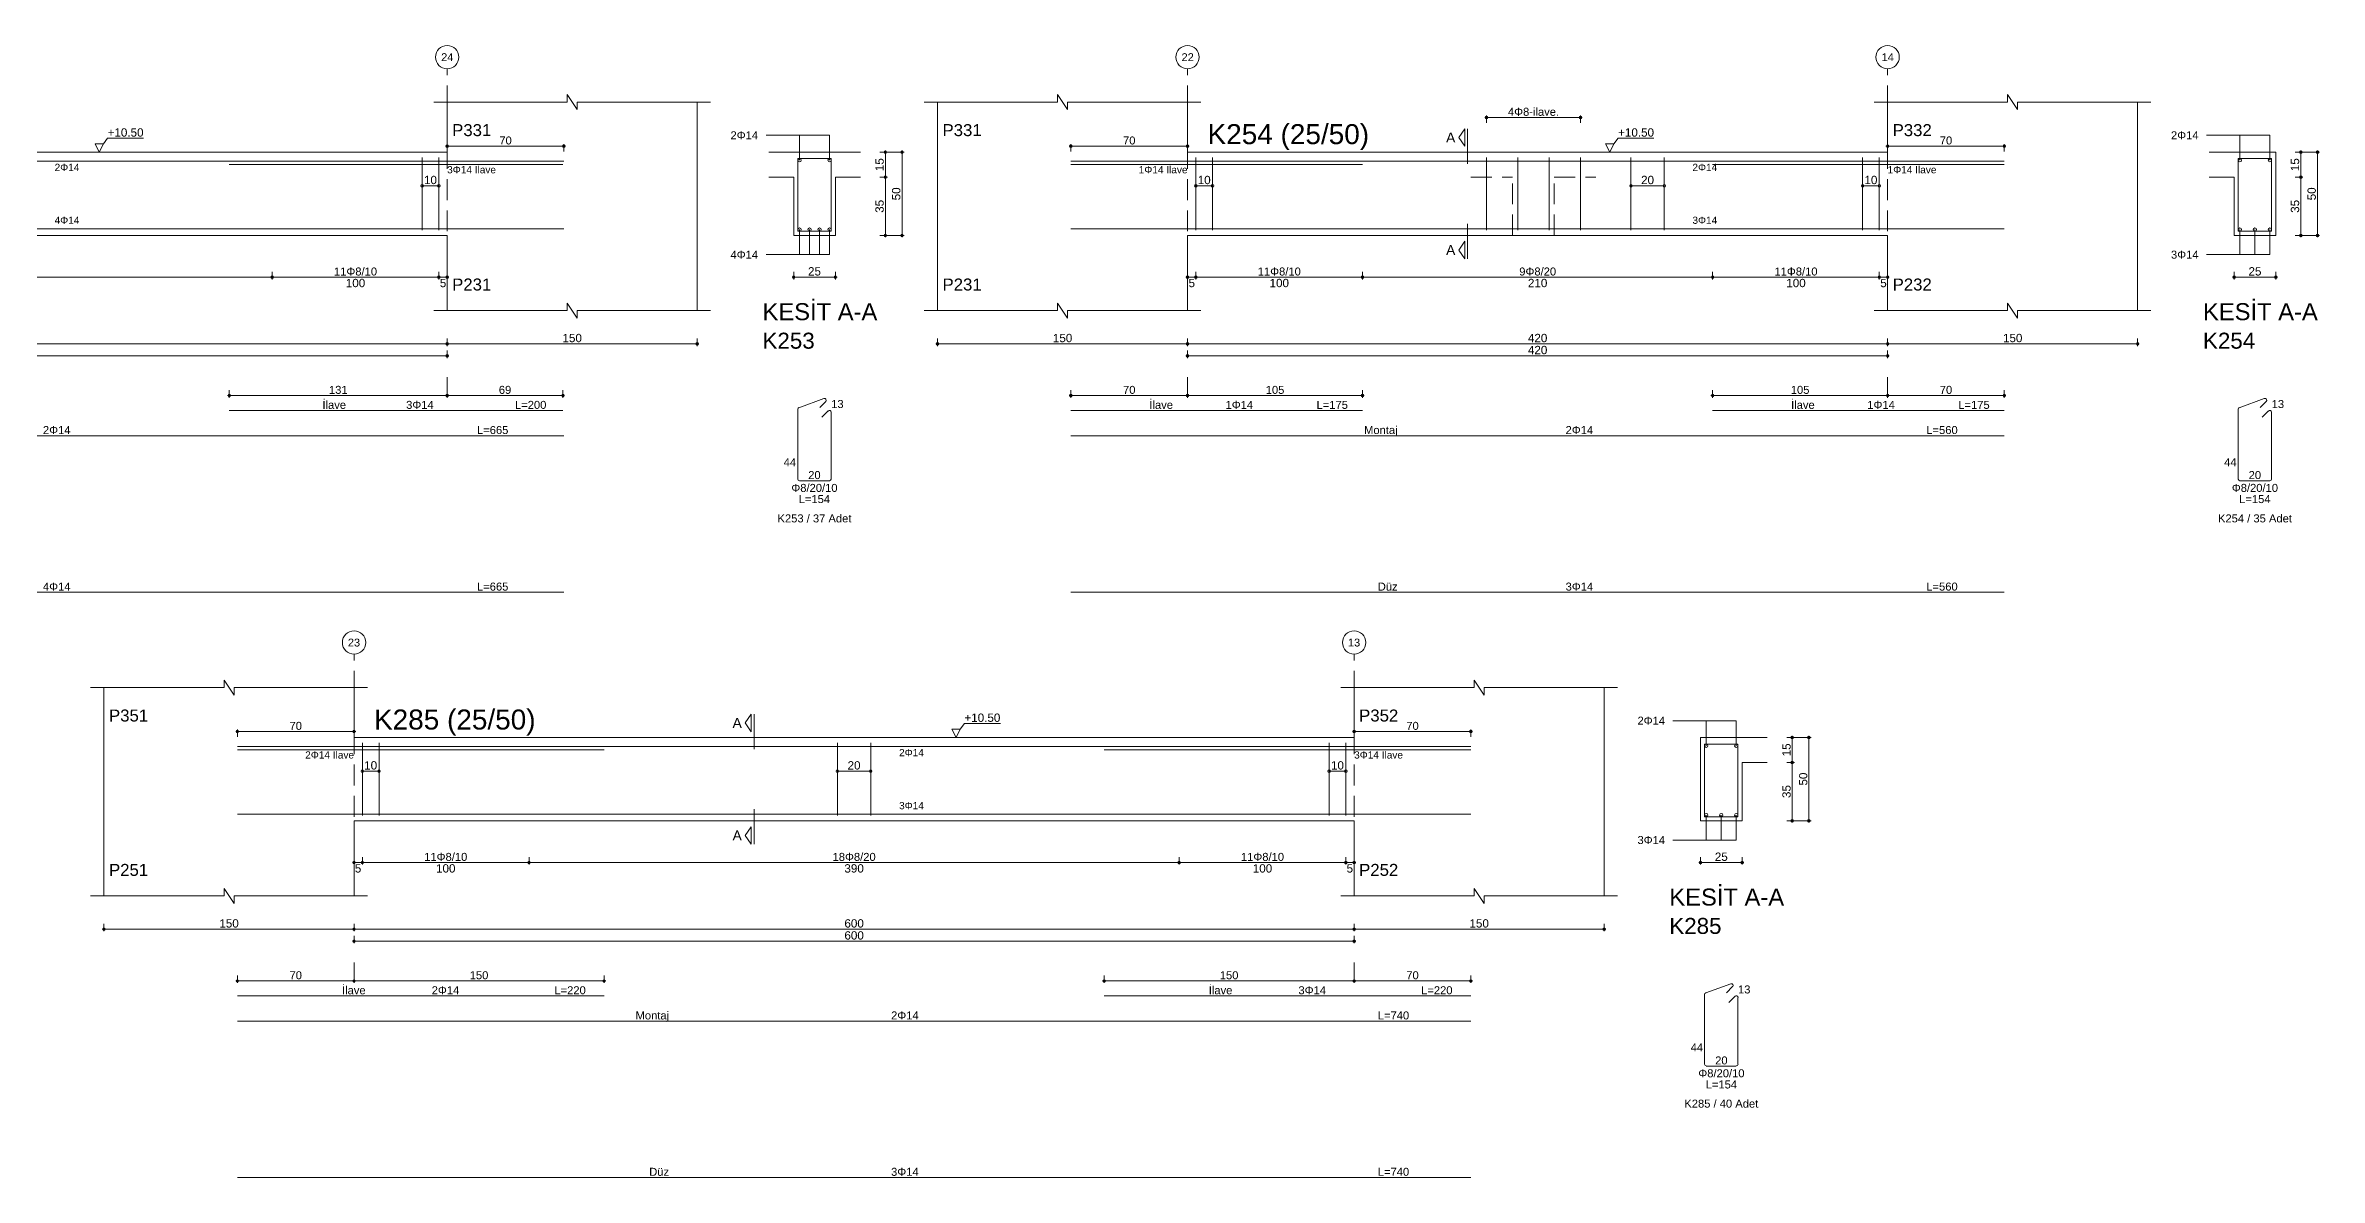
# Model space of a CAD drawing. Header units: millimetres. Extents: x 23801 to 80069, y 9628 to 14137.
# Drawn here: x 58328 to 60374, y 9675 to 10693 of the extents above; entities that cross this region are included whole.
import ezdxf

# ---------------------------------------------------------------- set-up
doc = ezdxf.new("R2010")
doc.units = ezdxf.units.MM
for name, pattern in [('DASHDOT2', [12.7, 6.35, -3.175, 0, -3.175]), ('DASHED4', [18.75, 12.5, -6.25]), ('HIDDEN2', [18.75, 12.5, -6.25])]:
    doc.linetypes.add(name, pattern=pattern)
doc.layers.add('aks', color=251, linetype='DASHDOT2', lineweight=35)
for name, color, linetype in [('Donatı Topl. Uzun. Yazısı', 7, 'Continuous'), ('Donatı Uz. Yazısı', 7, 'Continuous'), ('Donatı Yazısı', 7, 'Continuous'), ('Donatı Çizgisi', 7, 'Continuous'), ('Kiriş', 7, 'Continuous'), ('Standart', 7, 'Continuous'), ('Ölçülendirme', 7, 'Continuous')]:
    doc.layers.add(name, color=color, linetype=linetype)
doc.styles.add('arial_1_18', font='arial.ttf', dxfattribs={"height": 0.2})

# ---------------------------------------------------------------- blocks, each defined once
blk = doc.blocks.new('IDE668Entity7486')
at = {"layer": 'aks', "color": 30, "linetype": 'DASHED4', "lineweight": 5}
for points in [[(24972.2, 2016.8), (24972.2, 2151.8)], [(25497.2, 2016.8), (25497.2, 2151.8)], [(24972.2, 1955.8), (24972.2, 1966.8)], [(25497.2, 1955.8), (25497.2, 1966.8)]]:
    blk.add_lwpolyline(points, dxfattribs=at)
at = {"layer": 'aks', "color": 1, "linetype": 'Continuous', "lineweight": 5}
for centre in [(24972.2, 2158.8), (25497.2, 2158.8)]:
    blk.add_circle(centre, 7, dxfattribs=at)
at = {"layer": 'Donatı Çizgisi', "color": 5, "linetype": 'Continuous', "lineweight": 5}
for points in [[(24902.2, 2096.4), (25567.2, 2096.4)], [(24902.7, 2094.4), (25103, 2094.4)], [(24977.2, 2055), (24977.2, 2098.6)], [(24987.2, 2055), (24987.2, 2098.6)], [(25224.7, 2055), (25224.7, 2098.6)], [(25244.7, 2055), (25244.7, 2098.6)], [(25366.5, 2094.4), (25566.7, 2094.4)], [(25482.2, 2055), (25482.2, 2098.6)], [(25492.2, 2055), (25492.2, 2098.6)], [(25707.6, 2054.3), (25707.6, 2097.9)], [(25707.6, 2097.9), (25727.6, 2097.9)], [(25727.6, 2054.3), (25727.6, 2097.9)], [(24902.2, 2055.8), (25567.2, 2055.8)], [(25707.6, 2054.3), (25727.6, 2054.3)], [(25708.2, 1948.5), (25723.2, 1954)], [(25720.7, 1948.7), (25724.3, 1952.3)], [(24902.7, 1946.8), (25103, 1946.8)], [(25366.5, 1946.8), (25566.7, 1946.8)], [(25707.6, 1905.7), (25707.6, 1947.6)], [(25722, 1942.8), (25725.8, 1946.6)], [(25727.6, 1905.7), (25727.6, 1945.8)], [(24902.2, 1931.7), (25567.2, 1931.7)], [(25708.6, 1904.7), (25726.5, 1904.7)], [(24902.2, 1837.8), (25567.2, 1837.8)]]:
    blk.add_lwpolyline(points, dxfattribs=at)
for centre in [(25708.6, 2096.9), (25726.6, 2096.9), (25708.6, 2055.3), (25714.6, 2055.3), (25720.6, 2055.3), (25726.6, 2055.3)]:
    blk.add_circle(centre, 1, dxfattribs=at)
for centre, start, end in [((25723.6, 1953), 315, 110), ((25708.6, 1947.6), 110, 180), ((25726.5, 1945.8), 0, 135), ((25708.6, 1905.7), 180, 270), ((25726.5, 1905.7), 270, 0)]:
    blk.add_arc(centre, 1.02, start, end, dxfattribs=at)
at = {"layer": 'Kiriş', "color": 1, "linetype": 'Continuous', "lineweight": 5}
for points in [[(24814.2, 2131.8), (24894.2, 2131.8)], [(24822.2, 2006.8), (24822.2, 2131.8)], [(24894.2, 2131.8), (24894.2, 2136.3)], [(24900.2, 2127.3), (24894.2, 2136.3)], [(24900.2, 2127.3), (24900.2, 2131.8)], [(24900.2, 2131.8), (24980.2, 2131.8)], [(24972.2, 2101.8), (24972.2, 2131.8)], [(25489.2, 2131.8), (25569.2, 2131.8)], [(25497.2, 2101.8), (25497.2, 2131.8)], [(25569.2, 2131.8), (25569.2, 2136.3)], [(25575.2, 2127.3), (25569.2, 2136.3)], [(25575.2, 2131.8), (25655.2, 2131.8)], [(25575.2, 2127.3), (25575.2, 2131.8)], [(25647.2, 2006.8), (25647.2, 2131.8)], [(24972.2, 2101.8), (25497.2, 2101.8)], [(25690.1, 2101.8), (25745.1, 2101.8)], [(25690.1, 2086.8), (25705.1, 2086.8)], [(25705.1, 2051.8), (25705.1, 2086.8)], [(25730.1, 2086.8), (25745.1, 2086.8)], [(25730.1, 2051.8), (25730.1, 2086.8)], [(24972.2, 2051.8), (25497.2, 2051.8)], [(24972.2, 2006.8), (24972.2, 2051.8)], [(25497.2, 2006.8), (25497.2, 2051.8)], [(25705.1, 2051.8), (25730.1, 2051.8)], [(24814.2, 2006.8), (24894.2, 2006.8)], [(24900.2, 2002.3), (24894.2, 2011.3)], [(24894.2, 2006.8), (24894.2, 2011.3)], [(24900.2, 2006.8), (24980.2, 2006.8)], [(24900.2, 2002.3), (24900.2, 2006.8)], [(25489.2, 2006.8), (25569.2, 2006.8)], [(25575.2, 2002.3), (25569.2, 2011.3)], [(25569.2, 2006.8), (25569.2, 2011.3)], [(25575.2, 2006.8), (25655.2, 2006.8)], [(25575.2, 2002.3), (25575.2, 2006.8)]]:
    blk.add_lwpolyline(points, dxfattribs=at)
at = {"layer": 'Ölçülendirme', "color": 1, "linetype": 'Continuous', "lineweight": 5}
for points in [[(25177, 2110.5), (25180.5, 2115.8)], [(25180.5, 2105.3), (25180.5, 2115.8)], [(25182.2, 2094.8), (25182.2, 2115.8)], [(24901.2, 2105.4), (24973.2, 2105.4)], [(24902.2, 2102.1), (24902.2, 2106.6)], [(24972.2, 2102.1), (24972.2, 2106.6)], [(25180.5, 2105.3), (25177, 2110.5)], [(25288.5, 2101.8), (25286, 2106.8)], [(25286, 2106.8), (25291, 2106.8)], [(25291, 2106.8), (25288.5, 2101.8)], [(25288.5, 2101.8), (25288.5, 2101.8)], [(25291, 2106.8), (25293.5, 2110.1)], [(25293.5, 2110.1), (25315, 2110.1)], [(25496.2, 2105.4), (25568.2, 2105.4)], [(25497.2, 2102.1), (25497.2, 2106.6)], [(25567.2, 2102.1), (25567.2, 2106.6)], [(25688.6, 2111.9), (25726.6, 2111.9)], [(25708.6, 2096.9), (25708.6, 2111.9)], [(25726.6, 2096.9), (25726.6, 2111.9)], [(25756.8, 2101.8), (25771.3, 2101.8)], [(25760.1, 2050.8), (25760.1, 2102.8)], [(25770.1, 2050.8), (25770.1, 2102.8)], [(24977.2, 2081.6), (24987.2, 2081.6)], [(25224.7, 2081.6), (25244.7, 2081.6)], [(25482.2, 2081.6), (25492.2, 2081.6)], [(25756.8, 2086.8), (25761.3, 2086.8)], [(25177, 2043), (25180.5, 2048.3)], [(25180.5, 2037.8), (25180.5, 2048.3)], [(25182.2, 2037.8), (25182.2, 2058.8)], [(25708.6, 2040.3), (25708.6, 2055.3)], [(25714.6, 2040.3), (25714.6, 2055.3)], [(25720.6, 2040.3), (25720.6, 2055.3)], [(25726.6, 2040.3), (25726.6, 2055.3)], [(25756.8, 2051.8), (25771.3, 2051.8)], [(25180.5, 2037.8), (25177, 2043)], [(25688.6, 2040.3), (25726.6, 2040.3)], [(24971.2, 2026.8), (25498.2, 2026.8)], [(24972.2, 2025.5), (24972.2, 2030)], [(24977.2, 2025.5), (24977.2, 2030)], [(25077.2, 2025.5), (25077.2, 2030)], [(25392.2, 2025.5), (25392.2, 2030)], [(25492.2, 2025.5), (25492.2, 2030)], [(25497.2, 2025.5), (25497.2, 2030)], [(25704.1, 2026.8), (25731.1, 2026.8)], [(25705.1, 2025.5), (25705.1, 2030)], [(25730.1, 2025.5), (25730.1, 2030)], [(24821.2, 1986.8), (25648.2, 1986.8)], [(24822.2, 1985.5), (24822.2, 1990)], [(24971.2, 1979.6), (25498.2, 1979.6)], [(24972.2, 1985.5), (24972.2, 1990)], [(24972.2, 1978.3), (24972.2, 1982.8)], [(25497.2, 1985.5), (25497.2, 1990)], [(25497.2, 1978.3), (25497.2, 1982.8)], [(25647.2, 1985.5), (25647.2, 1990)], [(24901.7, 1955.8), (24973.2, 1955.8)], [(24902.7, 1954.5), (24902.7, 1959)], [(24971.2, 1955.8), (25104, 1955.8)], [(24972.2, 1954.5), (24972.2, 1959)], [(24972.2, 1954.5), (24972.2, 1959)], [(25103, 1954.5), (25103, 1959)], [(25365.5, 1955.8), (25498.2, 1955.8)], [(25366.5, 1954.5), (25366.5, 1959)], [(25496.2, 1955.8), (25567.7, 1955.8)], [(25497.2, 1954.5), (25497.2, 1959)], [(25497.2, 1954.5), (25497.2, 1959)], [(25566.7, 1954.5), (25566.7, 1959)]]:
    blk.add_lwpolyline(points, dxfattribs=at)
for centre in [(24902.2, 2105.4), (24972.2, 2105.4), (25497.2, 2105.4), (25567.2, 2105.4), (25760.1, 2101.8), (25770.1, 2101.8), (25760.1, 2086.8), (24977.2, 2081.6), (24987.2, 2081.6), (25224.7, 2081.6), (25244.7, 2081.6), (25482.2, 2081.6), (25492.2, 2081.6), (25760.1, 2051.8), (25770.1, 2051.8), (24972.2, 2026.8), (24977.2, 2026.8), (24977.2, 2026.8), (25077.2, 2026.8), (25077.2, 2026.8), (25392.2, 2026.8), (25392.2, 2026.8), (25492.2, 2026.8), (25492.2, 2026.8), (25497.2, 2026.8), (25705.1, 2026.8), (25730.1, 2026.8), (24822.2, 1986.8), (24972.2, 1986.8), (24972.2, 1986.8), (24972.2, 1979.6), (25497.2, 1986.8), (25497.2, 1986.8), (25497.2, 1979.6), (25647.2, 1986.8), (24902.7, 1955.8), (24972.2, 1955.8), (24972.2, 1955.8), (25103, 1955.8), (25366.5, 1955.8), (25497.2, 1955.8), (25497.2, 1955.8), (25566.7, 1955.8)]:
    blk.add_circle(centre, 0.75, dxfattribs=at)
at = {"layer": 'aks', "color": 1, "linetype": 'Continuous', "lineweight": 5, "style": 'arial_1_18'}
for s, p in [('29', (24968.6, 2156.4)), ('24', (25493.6, 2156.4))]:
    blk.add_text(s, height=4.73, dxfattribs=at).set_placement(p)
at = {"layer": 'Donatı Topl. Uzun. Yazısı', "color": 1, "linetype": 'Continuous', "lineweight": 5, "style": 'arial_1_18'}
for s, p in [('L=200', (25074.1, 1947.8)), ('L=200', (25537.9, 1947.8)), ('L=665', (25515.1, 1932.7)), ('L=154', (25708.1, 1891.3)), ('L=665', (25515.1, 1838.8))]:
    blk.add_text(s, height=4.8, dxfattribs=at).set_placement(p)
at = {"layer": 'Donatı Uz. Yazısı', "color": 1, "linetype": 'Continuous', "lineweight": 5, "style": 'arial_1_18'}
for s, p in [('13', (25727.6, 1948.3)), ('44', (25699.1, 1913.4)), ('20', (25713.8, 1905.7))]:
    blk.add_text(s, height=4.8, dxfattribs=at).set_placement(p)
at = {"layer": 'Donatı Yazısı', "color": 5, "linetype": 'Continuous', "lineweight": 5, "style": 'arial_1_18'}
for s, height, p in [('2Φ14', 4.8, (25667.2, 2109.5)), ('2Φ14 İlave', 4.32, (24942.9, 2089.1)), ('3Φ14 İlave', 4.32, (25497.2, 2089.1)), ('4Φ14', 4.8, (25667.2, 2037.9)), ('2Φ14', 4.8, (25008.9, 1947.8)), ('3Φ14', 4.8, (25472.6, 1947.8)), ('2Φ14', 4.8, (25254.7, 1932.7)), ('Φ8/20/10', 4.8, (25703.7, 1898)), ('K253 / 37 Adet', 4.8, (25695.4, 1879.7)), ('4Φ14', 4.8, (25254.7, 1838.8))]:
    blk.add_text(s, height=height, dxfattribs=at).set_placement(p)
for s, p in [('2Φ14', (25261.7, 2090.5)), ('4Φ14', (25261.7, 2058.8))]:
    blk.add_text(s, height=4.32, rotation=360, dxfattribs=at).set_placement(p)
at = {"layer": 'Donatı Yazısı', "color": 1, "linetype": 'Continuous', "lineweight": 5, "style": 'arial_1_18'}
for s, p in [('İlave', (24958.6, 1947.8)), ('İlave', (25422.4, 1947.8)), ('Montaj', (25114.8, 1932.7)), ('Düz', (25123.1, 1838.8))]:
    blk.add_text(s, height=4.8, dxfattribs=at).set_placement(p)
at = {"layer": 'Kiriş', "color": 1, "linetype": 'Continuous', "lineweight": 5, "style": 'arial_1_18'}
for s, height, p in [('P330', 7.2, (24825.2, 2111.4)), ('K253 (25/50)', 12, (24984.2, 2106.6)), ('P331', 7.2, (25500.2, 2111.4)), ('P230', 7.2, (24825.2, 2018.8)), ('P231', 7.2, (25500.2, 2018.8)), ('KESİT A-A', 10.2, (25686.4, 2001)), ('K253', 9.6, (25686.4, 1983.9))]:
    blk.add_text(s, height=height, dxfattribs=at).set_placement(p)
at = {"layer": 'Ölçülendirme', "color": 1, "linetype": 'Continuous', "lineweight": 5, "style": 'arial_1_18'}
for s, height, p in [('+10.50', 5, (25293.5, 2111.1)), ('70', 4.8, (24933.5, 2106.4)), ('A', 5.95, (25169.3, 2107.6)), ('70', 4.8, (25528.5, 2106.4)), ('A', 5.95, (25169.3, 2040.1)), ('25', 5, (25713.7, 2027.8)), ('5', 5, (24972.8, 2020.8)), ('100', 5, (25021.4, 2020.8)), ('315', 5, (25228.9, 2020.8)), ('100', 5, (25436.4, 2020.8)), ('5', 5, (25492.8, 2020.8)), ('150', 5, (24891.4, 1987.8)), ('525', 5, (25228.9, 1987.8)), ('150', 5, (25566.4, 1987.8)), ('525', 5, (25228.9, 1980.6))]:
    blk.add_text(s, height=height, dxfattribs=at).set_placement(p)
for s, rotation, p in [('10', 360, (24978.3, 2082.6)), ('20', 360, (25230.8, 2082.6)), ('10', 360, (25483.3, 2082.6)), ('15', 90, (25759.1, 2090.4)), ('50', 90, (25769.1, 2072.9)), ('35', 90, (25759.1, 2065.4))]:
    blk.add_text(s, height=5, rotation=rotation, dxfattribs=at).set_placement(p)
at = {"layer": 'Ölçülendirme', "color": 5, "linetype": 'Continuous', "lineweight": 5, "style": 'arial_1_18'}
for s, p in [('11Φ8/10', (25014.3, 2027.8)), ('15Φ8/20', (25221.8, 2027.8)), ('11Φ8/10', (25429.3, 2027.8)), ('69', (24933.7, 1956.8)), ('131', (25032, 1956.8)), ('131', (25426.3, 1956.8)), ('69', (25528.2, 1956.8))]:
    blk.add_text(s, height=4.8, dxfattribs=at).set_placement(p)
blk = doc.blocks.new('IDE668Entity7487')
at = {"layer": 'aks', "color": 30, "linetype": 'DASHED4', "lineweight": 5}
for points in [[(25941.4, 2016.8), (25941.4, 2151.8)], [(26361.4, 2016.8), (26361.4, 2151.8)], [(25941.4, 1955.8), (25941.4, 1966.8)], [(26361.4, 1955.8), (26361.4, 1966.8)]]:
    blk.add_lwpolyline(points, dxfattribs=at)
at = {"layer": 'aks', "color": 1, "linetype": 'Continuous', "lineweight": 5}
for centre in [(25941.4, 2158.8), (26361.4, 2158.8)]:
    blk.add_circle(centre, 7, dxfattribs=at)
at = {"layer": 'Donatı Çizgisi', "color": 5, "linetype": 'Continuous', "lineweight": 5}
for points in [[(25871.4, 2096.4), (26431.4, 2096.4)], [(25871.4, 2094.4), (26046.4, 2094.4)], [(25946.4, 2055), (25946.4, 2098.6)], [(25956.4, 2055), (25956.4, 2098.6)], [(26120.8, 2055), (26120.8, 2098.6)], [(26139.6, 2055), (26139.6, 2098.6)], [(26158.3, 2055), (26158.3, 2098.6)], [(26177.1, 2055), (26177.1, 2098.6)], [(26207.4, 2055), (26207.4, 2098.6)], [(26227.4, 2055), (26227.4, 2098.6)], [(26256.4, 2094.4), (26431.4, 2094.4)], [(26346.4, 2055), (26346.4, 2098.6)], [(26356.4, 2055), (26356.4, 2098.6)], [(26571.8, 2054.3), (26571.8, 2097.9)], [(26571.8, 2097.9), (26591.8, 2097.9)], [(26591.8, 2054.3), (26591.8, 2097.9)], [(25871.4, 2055.8), (26431.4, 2055.8)], [(26571.8, 2054.3), (26591.8, 2054.3)], [(26572.4, 1948.5), (26587.4, 1954)], [(26584.9, 1948.7), (26588.5, 1952.3)], [(25871.4, 1946.8), (26046.4, 1946.8)], [(26256.4, 1946.8), (26431.4, 1946.8)], [(26571.8, 1905.7), (26571.8, 1947.6)], [(26586.2, 1942.8), (26590, 1946.6)], [(26591.8, 1905.7), (26591.8, 1945.8)], [(25871.4, 1931.7), (26431.4, 1931.7)], [(26572.8, 1904.7), (26590.7, 1904.7)], [(25871.4, 1837.8), (26431.4, 1837.8)]]:
    blk.add_lwpolyline(points, dxfattribs=at)
for centre in [(26572.8, 2096.9), (26590.8, 2096.9), (26572.8, 2055.3), (26581.8, 2055.3), (26590.8, 2055.3)]:
    blk.add_circle(centre, 1, dxfattribs=at)
for centre, start, end in [((26587.8, 1953), 315, 110), ((26572.8, 1947.6), 110, 180), ((26590.7, 1945.8), 0, 135), ((26572.8, 1905.7), 180, 270), ((26590.7, 1905.7), 270, 0)]:
    blk.add_arc(centre, 1.02, start, end, dxfattribs=at)
at = {"layer": 'Kiriş', "color": 1, "linetype": 'Continuous', "lineweight": 5}
for points in [[(25783.4, 2131.8), (25863.4, 2131.8)], [(25791.4, 2006.8), (25791.4, 2131.8)], [(25863.4, 2131.8), (25863.4, 2136.3)], [(25869.4, 2127.3), (25863.4, 2136.3)], [(25869.4, 2127.3), (25869.4, 2131.8)], [(25869.4, 2131.8), (25949.4, 2131.8)], [(25941.4, 2101.8), (25941.4, 2131.8)], [(26353.4, 2131.8), (26433.4, 2131.8)], [(26361.4, 2101.8), (26361.4, 2131.8)], [(26433.4, 2131.8), (26433.4, 2136.3)], [(26439.4, 2127.3), (26433.4, 2136.3)], [(26439.4, 2131.8), (26519.4, 2131.8)], [(26439.4, 2127.3), (26439.4, 2131.8)], [(26511.4, 2006.8), (26511.4, 2131.8)], [(25941.4, 2101.8), (26361.4, 2101.8)], [(26554.3, 2101.8), (26594.3, 2101.8)], [(26594.3, 2051.8), (26594.3, 2101.8)], [(26554.3, 2086.8), (26569.3, 2086.8)], [(26569.3, 2051.8), (26569.3, 2086.8)], [(25941.4, 2051.8), (26361.4, 2051.8)], [(25941.4, 2006.8), (25941.4, 2051.8)], [(26361.4, 2006.8), (26361.4, 2051.8)], [(26569.3, 2051.8), (26594.3, 2051.8)], [(25783.4, 2006.8), (25863.4, 2006.8)], [(25869.4, 2002.3), (25863.4, 2011.3)], [(25863.4, 2006.8), (25863.4, 2011.3)], [(25869.4, 2006.8), (25949.4, 2006.8)], [(25869.4, 2002.3), (25869.4, 2006.8)], [(26353.4, 2006.8), (26433.4, 2006.8)], [(26439.4, 2002.3), (26433.4, 2011.3)], [(26433.4, 2006.8), (26433.4, 2011.3)], [(26439.4, 2006.8), (26519.4, 2006.8)], [(26439.4, 2002.3), (26439.4, 2006.8)]]:
    blk.add_lwpolyline(points, dxfattribs=at)
at = {"layer": 'Ölçülendirme', "color": 1, "linetype": 'Continuous', "lineweight": 5}
for points in [[(26104.2, 2110.5), (26107.7, 2115.8)], [(26107.7, 2105.3), (26107.7, 2115.8)], [(26109.4, 2094.8), (26109.4, 2115.8)], [(26119.8, 2122.6), (26178.1, 2122.6)], [(26120.8, 2119.3), (26120.8, 2123.8)], [(26177.1, 2119.3), (26177.1, 2123.8)], [(25870.4, 2105.4), (25942.4, 2105.4)], [(25871.4, 2102.1), (25871.4, 2106.6)], [(25941.4, 2102.1), (25941.4, 2106.6)], [(26107.7, 2105.3), (26104.2, 2110.5)], [(26194.7, 2101.8), (26192.2, 2106.8)], [(26192.2, 2106.8), (26197.2, 2106.8)], [(26197.2, 2106.8), (26194.7, 2101.8)], [(26194.7, 2101.8), (26194.7, 2101.8)], [(26197.2, 2106.8), (26199.7, 2110.1)], [(26199.7, 2110.1), (26221.2, 2110.1)], [(26360.4, 2105.4), (26432.4, 2105.4)], [(26361.4, 2102.1), (26361.4, 2106.6)], [(26431.4, 2102.1), (26431.4, 2106.6)], [(26552.8, 2111.9), (26590.8, 2111.9)], [(26572.8, 2096.9), (26572.8, 2111.9)], [(26590.8, 2096.9), (26590.8, 2111.9)], [(26606, 2101.8), (26620.5, 2101.8)], [(26609.3, 2050.8), (26609.3, 2102.8)], [(26619.3, 2050.8), (26619.3, 2102.8)], [(25946.4, 2081.6), (25956.4, 2081.6)], [(26207.4, 2081.6), (26227.4, 2081.6)], [(26346.4, 2081.6), (26356.4, 2081.6)], [(26606, 2086.8), (26610.5, 2086.8)], [(26104.2, 2043), (26107.7, 2048.3)], [(26107.7, 2037.8), (26107.7, 2048.3)], [(26109.4, 2037.8), (26109.4, 2058.8)], [(26572.8, 2040.3), (26572.8, 2055.3)], [(26581.8, 2040.3), (26581.8, 2055.3)], [(26590.8, 2040.3), (26590.8, 2055.3)], [(26606, 2051.8), (26620.5, 2051.8)], [(26107.7, 2037.8), (26104.2, 2043)], [(26552.8, 2040.3), (26590.8, 2040.3)], [(25940.4, 2026.8), (26362.4, 2026.8)], [(25941.4, 2025.5), (25941.4, 2030)], [(25946.4, 2025.5), (25946.4, 2030)], [(26046.4, 2025.5), (26046.4, 2030)], [(26256.4, 2025.5), (26256.4, 2030)], [(26356.4, 2025.5), (26356.4, 2030)], [(26361.4, 2025.5), (26361.4, 2030)], [(26568.3, 2026.8), (26595.3, 2026.8)], [(26569.3, 2025.5), (26569.3, 2030)], [(26594.3, 2025.5), (26594.3, 2030)], [(25790.4, 1986.8), (26512.4, 1986.8)], [(25791.4, 1985.5), (25791.4, 1990)], [(25940.4, 1979.6), (26362.4, 1979.6)], [(25941.4, 1985.5), (25941.4, 1990)], [(25941.4, 1978.3), (25941.4, 1982.8)], [(26361.4, 1985.5), (26361.4, 1990)], [(26361.4, 1978.3), (26361.4, 1982.8)], [(26511.4, 1985.5), (26511.4, 1990)], [(25870.4, 1955.8), (25942.4, 1955.8)], [(25871.4, 1954.5), (25871.4, 1959)], [(25940.4, 1955.8), (26047.4, 1955.8)], [(25941.4, 1954.5), (25941.4, 1959)], [(25941.4, 1954.5), (25941.4, 1959)], [(26046.4, 1954.5), (26046.4, 1959)], [(26255.4, 1955.8), (26362.4, 1955.8)], [(26256.4, 1954.5), (26256.4, 1959)], [(26360.4, 1955.8), (26432.4, 1955.8)], [(26361.4, 1954.5), (26361.4, 1959)], [(26361.4, 1954.5), (26361.4, 1959)], [(26431.4, 1954.5), (26431.4, 1959)]]:
    blk.add_lwpolyline(points, dxfattribs=at)
at = {"layer": 'Ölçülendirme', "color": 1, "linetype": 'HIDDEN2', "lineweight": 5}
for points in [[(26111.4, 2101.8), (26186.4, 2101.8)], [(26111.4, 2086.8), (26136.4, 2086.8)], [(26136.4, 2051.8), (26136.4, 2086.8)], [(26161.4, 2051.8), (26161.4, 2086.8)], [(26161.4, 2086.8), (26186.4, 2086.8)], [(26136.4, 2051.8), (26161.4, 2051.8)]]:
    blk.add_lwpolyline(points, dxfattribs=at)
at = {"layer": 'Ölçülendirme', "color": 1, "linetype": 'Continuous', "lineweight": 5}
for centre in [(26120.8, 2122.6), (26177.1, 2122.6), (25871.4, 2105.4), (25941.4, 2105.4), (26361.4, 2105.4), (26431.4, 2105.4), (26609.3, 2101.8), (26619.3, 2101.8), (26609.3, 2086.8), (25946.4, 2081.6), (25956.4, 2081.6), (26207.4, 2081.6), (26227.4, 2081.6), (26346.4, 2081.6), (26356.4, 2081.6), (26609.3, 2051.8), (26619.3, 2051.8), (25941.4, 2026.8), (25946.4, 2026.8), (25946.4, 2026.8), (26046.4, 2026.8), (26046.4, 2026.8), (26256.4, 2026.8), (26256.4, 2026.8), (26356.4, 2026.8), (26356.4, 2026.8), (26361.4, 2026.8), (26569.3, 2026.8), (26594.3, 2026.8), (25791.4, 1986.8), (25941.4, 1986.8), (25941.4, 1986.8), (25941.4, 1979.6), (26361.4, 1986.8), (26361.4, 1986.8), (26361.4, 1979.6), (26511.4, 1986.8), (25871.4, 1955.8), (25941.4, 1955.8), (25941.4, 1955.8), (26046.4, 1955.8), (26256.4, 1955.8), (26361.4, 1955.8), (26361.4, 1955.8), (26431.4, 1955.8)]:
    blk.add_circle(centre, 0.75, dxfattribs=at)
at = {"layer": 'aks', "color": 1, "linetype": 'Continuous', "lineweight": 5, "style": 'arial_1_18'}
for s, p in [('22', (25937.8, 2156.4)), ('14', (26357.8, 2156.4))]:
    blk.add_text(s, height=4.73, dxfattribs=at).set_placement(p)
at = {"layer": 'Donatı Topl. Uzun. Yazısı', "color": 1, "linetype": 'Continuous', "lineweight": 5, "style": 'arial_1_18'}
for s, p in [('L=175', (26018.8, 1947.8)), ('L=175', (26403.8, 1947.8)), ('L=560', (26384.6, 1932.7)), ('L=154', (26572.3, 1891.3)), ('L=560', (26384.6, 1838.8))]:
    blk.add_text(s, height=4.8, dxfattribs=at).set_placement(p)
at = {"layer": 'Donatı Uz. Yazısı', "color": 1, "linetype": 'Continuous', "lineweight": 5, "style": 'arial_1_18'}
for s, p in [('13', (26591.8, 1948.3)), ('44', (26563.3, 1913.4)), ('20', (26578, 1905.7))]:
    blk.add_text(s, height=4.8, dxfattribs=at).set_placement(p)
at = {"layer": 'Donatı Yazısı', "color": 5, "linetype": 'Continuous', "lineweight": 5, "style": 'arial_1_18'}
for s, height, p in [('2Φ14', 4.8, (26531.4, 2109.5)), ('1Φ14 İlave', 4.32, (25912.1, 2089.1)), ('1Φ14 İlave', 4.32, (26361.4, 2089.1)), ('3Φ14', 4.8, (26531.4, 2037.9)), ('1Φ14', 4.8, (25964.2, 1947.8)), ('1Φ14', 4.8, (26349.2, 1947.8)), ('2Φ14', 4.8, (26168.2, 1932.7)), ('Φ8/20/10', 4.8, (26567.9, 1898)), ('K254 / 35 Adet', 4.8, (26559.6, 1879.7)), ('3Φ14', 4.8, (26168.2, 1838.8))]:
    blk.add_text(s, height=height, dxfattribs=at).set_placement(p)
for s, p in [('2Φ14', (26244.3, 2090.5)), ('3Φ14', (26244.3, 2058.8))]:
    blk.add_text(s, height=4.32, rotation=360, dxfattribs=at).set_placement(p)
at = {"layer": 'Donatı Yazısı', "color": 1, "linetype": 'Continuous', "lineweight": 5, "style": 'arial_1_18'}
for s, p in [('İlave', (25918.5, 1947.8)), ('İlave', (26303.5, 1947.8)), ('Montaj', (26047.3, 1932.7)), ('Düz', (26055.5, 1838.8))]:
    blk.add_text(s, height=4.8, dxfattribs=at).set_placement(p)
at = {"layer": 'Kiriş', "color": 1, "linetype": 'Continuous', "lineweight": 5, "style": 'arial_1_18'}
for s, height, p in [('P331', 7.2, (25794.4, 2111.4)), ('K254 (25/50)', 12, (25953.4, 2106.6)), ('P332', 7.2, (26364.4, 2111.4)), ('P231', 7.2, (25794.4, 2018.8)), ('P232', 7.2, (26364.4, 2018.8)), ('KESİT A-A', 10.2, (26550.6, 2001)), ('K254', 9.6, (26550.6, 1983.9))]:
    blk.add_text(s, height=height, dxfattribs=at).set_placement(p)
at = {"layer": 'Ölçülendirme', "color": 5, "linetype": 'Continuous', "lineweight": 5, "style": 'arial_1_18'}
for s, p in [('4Φ8-ilave.', (26133.6, 2123.6)), ('11Φ8/10', (25983.5, 2027.8)), ('9Φ8/20', (26140.4, 2027.8)), ('11Φ8/10', (26293.5, 2027.8)), ('70', (25902.7, 1956.8)), ('105', (25988.3, 1956.8)), ('105', (26303.3, 1956.8)), ('70', (26392.7, 1956.8))]:
    blk.add_text(s, height=4.8, dxfattribs=at).set_placement(p)
at = {"layer": 'Ölçülendirme', "color": 1, "linetype": 'Continuous', "lineweight": 5, "style": 'arial_1_18'}
for s, height, p in [('+10.50', 5, (26199.7, 2111.1)), ('70', 4.8, (25902.7, 2106.4)), ('A', 5.95, (26096.5, 2107.6)), ('70', 4.8, (26392.7, 2106.4)), ('A', 5.95, (26096.5, 2040.1)), ('25', 5, (26577.9, 2027.8)), ('5', 5, (25942, 2020.8)), ('100', 5, (25990.6, 2020.8)), ('210', 5, (26145.6, 2020.8)), ('100', 5, (26300.6, 2020.8)), ('5', 5, (26357, 2020.8)), ('150', 5, (25860.6, 1987.8)), ('420', 5, (26145.6, 1987.8)), ('150', 5, (26430.6, 1987.8)), ('420', 5, (26145.6, 1980.6))]:
    blk.add_text(s, height=height, dxfattribs=at).set_placement(p)
for s, rotation, p in [('10', 360, (25947.5, 2082.6)), ('20', 360, (26213.5, 2082.6)), ('10', 360, (26347.5, 2082.6)), ('15', 90, (26608.3, 2090.4)), ('50', 90, (26618.3, 2072.9)), ('35', 90, (26608.3, 2065.4))]:
    blk.add_text(s, height=5, rotation=rotation, dxfattribs=at).set_placement(p)
blk = doc.blocks.new('IDE668Entity7515')
at = {"layer": 'aks', "color": 30, "linetype": 'DASHED4', "lineweight": 5}
for points in [[(25456.6, 1648.6), (25456.6, 1783.6)], [(26056.6, 1648.6), (26056.6, 1783.6)], [(25456.6, 1587.6), (25456.6, 1598.6)], [(26056.6, 1587.6), (26056.6, 1598.6)]]:
    blk.add_lwpolyline(points, dxfattribs=at)
at = {"layer": 'aks', "color": 1, "linetype": 'Continuous', "lineweight": 5}
for centre in [(25456.6, 1790.6), (26056.6, 1790.6)]:
    blk.add_circle(centre, 7, dxfattribs=at)
at = {"layer": 'Donatı Çizgisi', "color": 5, "linetype": 'Continuous', "lineweight": 5}
for points in [[(25386.6, 1728.2), (26126.6, 1728.2)], [(25386.6, 1726.2), (25606.6, 1726.2)], [(25461.6, 1686.8), (25461.6, 1730.4)], [(25471.6, 1686.8), (25471.6, 1730.4)], [(25746.6, 1686.8), (25746.6, 1730.4)], [(25766.6, 1686.8), (25766.6, 1730.4)], [(25906.6, 1726.2), (26126.6, 1726.2)], [(26041.6, 1686.8), (26041.6, 1730.4)], [(26051.6, 1686.8), (26051.6, 1730.4)], [(26266.9, 1686.1), (26266.9, 1729.7)], [(26266.9, 1729.7), (26286.9, 1729.7)], [(26286.9, 1686.1), (26286.9, 1729.7)], [(25386.6, 1687.6), (26126.6, 1687.6)], [(26266.9, 1686.1), (26286.9, 1686.1)], [(26267.6, 1580.4), (26282.6, 1585.9)], [(26280, 1580.5), (26283.7, 1584.2)], [(25386.6, 1578.6), (25606.6, 1578.6)], [(25906.6, 1578.6), (26126.6, 1578.6)], [(26266.9, 1537.6), (26266.9, 1579.4)], [(26281.4, 1574.6), (26285.2, 1578.4)], [(26286.9, 1537.6), (26286.9, 1577.7)], [(25386.6, 1563.5), (26126.6, 1563.5)], [(26267.9, 1536.5), (26285.9, 1536.5)], [(25386.6, 1469.7), (26126.6, 1469.7)]]:
    blk.add_lwpolyline(points, dxfattribs=at)
for centre in [(26267.9, 1728.7), (26285.9, 1728.7), (26267.9, 1687.1), (26276.9, 1687.1), (26285.9, 1687.1)]:
    blk.add_circle(centre, 1, dxfattribs=at)
for centre, start, end in [((26283, 1584.9), 315, 110), ((26267.9, 1579.4), 110, 180), ((26285.9, 1577.7), 0, 135), ((26267.9, 1537.6), 180, 270), ((26285.9, 1537.6), 270, 0)]:
    blk.add_arc(centre, 1.02, start, end, dxfattribs=at)
at = {"layer": 'Kiriş', "color": 1, "linetype": 'Continuous', "lineweight": 5}
for points in [[(25298.6, 1763.6), (25378.6, 1763.6)], [(25306.6, 1638.6), (25306.6, 1763.6)], [(25378.6, 1763.6), (25378.6, 1768.1)], [(25384.6, 1759.1), (25378.6, 1768.1)], [(25384.6, 1759.1), (25384.6, 1763.6)], [(25384.6, 1763.6), (25464.6, 1763.6)], [(25456.6, 1733.6), (25456.6, 1763.6)], [(26048.6, 1763.6), (26128.6, 1763.6)], [(26056.6, 1733.6), (26056.6, 1763.6)], [(26128.6, 1763.6), (26128.6, 1768.1)], [(26134.6, 1759.1), (26128.6, 1768.1)], [(26134.6, 1763.6), (26214.6, 1763.6)], [(26134.6, 1759.1), (26134.6, 1763.6)], [(26206.6, 1638.6), (26206.6, 1763.6)], [(25456.6, 1733.6), (26056.6, 1733.6)], [(26264.4, 1683.6), (26264.4, 1733.6)], [(26264.4, 1733.6), (26304.4, 1733.6)], [(26289.4, 1718.6), (26304.4, 1718.6)], [(26289.4, 1683.6), (26289.4, 1718.6)], [(25456.6, 1683.6), (26056.6, 1683.6)], [(25456.6, 1638.6), (25456.6, 1683.6)], [(26056.6, 1638.6), (26056.6, 1683.6)], [(26264.4, 1683.6), (26289.4, 1683.6)], [(25298.6, 1638.6), (25378.6, 1638.6)], [(25384.6, 1634.1), (25378.6, 1643.1)], [(25378.6, 1638.6), (25378.6, 1643.1)], [(25384.6, 1638.6), (25464.6, 1638.6)], [(25384.6, 1634.1), (25384.6, 1638.6)], [(26048.6, 1638.6), (26128.6, 1638.6)], [(26134.6, 1634.1), (26128.6, 1643.1)], [(26128.6, 1638.6), (26128.6, 1643.1)], [(26134.6, 1638.6), (26214.6, 1638.6)], [(26134.6, 1634.1), (26134.6, 1638.6)]]:
    blk.add_lwpolyline(points, dxfattribs=at)
at = {"layer": 'Ölçülendirme', "color": 1, "linetype": 'Continuous', "lineweight": 5}
for points in [[(25691.3, 1742.4), (25694.8, 1747.6)], [(25694.8, 1737.1), (25694.8, 1747.6)], [(25696.6, 1726.6), (25696.6, 1747.6)], [(25385.6, 1737.2), (25457.6, 1737.2)], [(25386.6, 1734), (25386.6, 1738.5)], [(25456.6, 1734), (25456.6, 1738.5)], [(25694.8, 1737.1), (25691.3, 1742.4)], [(25817.8, 1733.6), (25815.3, 1738.6)], [(25815.3, 1738.6), (25820.3, 1738.6)], [(25820.3, 1738.6), (25817.8, 1733.6)], [(25817.8, 1733.6), (25817.8, 1733.6)], [(25820.3, 1738.6), (25822.8, 1742)], [(25822.8, 1742), (25844.4, 1742)], [(26055.6, 1737.2), (26127.6, 1737.2)], [(26056.6, 1734), (26056.6, 1738.5)], [(26126.6, 1734), (26126.6, 1738.5)], [(26247.9, 1743.7), (26285.9, 1743.7)], [(26267.9, 1728.7), (26267.9, 1743.7)], [(26285.9, 1728.7), (26285.9, 1743.7)], [(26316.2, 1733.6), (26330.7, 1733.6)], [(26319.4, 1682.6), (26319.4, 1734.6)], [(26329.4, 1682.6), (26329.4, 1734.6)], [(25461.6, 1713.4), (25471.6, 1713.4)], [(25746.6, 1713.4), (25766.6, 1713.4)], [(26041.6, 1713.4), (26051.6, 1713.4)], [(26316.2, 1718.6), (26320.7, 1718.6)], [(25691.3, 1674.9), (25694.8, 1680.1)], [(25694.8, 1669.6), (25694.8, 1680.1)], [(25696.6, 1669.6), (25696.6, 1690.6)], [(26267.9, 1672.1), (26267.9, 1687.1)], [(26276.9, 1672.1), (26276.9, 1687.1)], [(26285.9, 1672.1), (26285.9, 1687.1)], [(26316.2, 1683.6), (26330.7, 1683.6)], [(25694.8, 1669.6), (25691.3, 1674.9)], [(26247.9, 1672.1), (26285.9, 1672.1)], [(25455.6, 1658.6), (26057.6, 1658.6)], [(25456.6, 1657.4), (25456.6, 1661.9)], [(25461.6, 1657.4), (25461.6, 1661.9)], [(25561.6, 1657.4), (25561.6, 1661.9)], [(25951.6, 1657.4), (25951.6, 1661.9)], [(26051.6, 1657.4), (26051.6, 1661.9)], [(26056.6, 1657.4), (26056.6, 1661.9)], [(26263.4, 1658.6), (26290.4, 1658.6)], [(26264.4, 1657.4), (26264.4, 1661.9)], [(26289.4, 1657.4), (26289.4, 1661.9)], [(25305.6, 1618.6), (26207.6, 1618.6)], [(25306.6, 1617.4), (25306.6, 1621.9)], [(25455.6, 1611.4), (26057.6, 1611.4)], [(25456.6, 1617.4), (25456.6, 1621.9)], [(25456.6, 1610.2), (25456.6, 1614.7)], [(26056.6, 1617.4), (26056.6, 1621.9)], [(26056.6, 1610.2), (26056.6, 1614.7)], [(26206.6, 1617.4), (26206.6, 1621.9)], [(25385.6, 1587.6), (25457.6, 1587.6)], [(25386.6, 1586.4), (25386.6, 1590.9)], [(25455.6, 1587.6), (25607.6, 1587.6)], [(25456.6, 1586.4), (25456.6, 1590.9)], [(25456.6, 1586.4), (25456.6, 1590.9)], [(25606.6, 1586.4), (25606.6, 1590.9)], [(25905.6, 1587.6), (26057.6, 1587.6)], [(25906.6, 1586.4), (25906.6, 1590.9)], [(26055.6, 1587.6), (26127.6, 1587.6)], [(26056.6, 1586.4), (26056.6, 1590.9)], [(26056.6, 1586.4), (26056.6, 1590.9)], [(26126.6, 1586.4), (26126.6, 1590.9)]]:
    blk.add_lwpolyline(points, dxfattribs=at)
for centre in [(25386.6, 1737.2), (25456.6, 1737.2), (26056.6, 1737.2), (26126.6, 1737.2), (26319.4, 1733.6), (26329.4, 1733.6), (26319.4, 1718.6), (25461.6, 1713.4), (25471.6, 1713.4), (25746.6, 1713.4), (25766.6, 1713.4), (26041.6, 1713.4), (26051.6, 1713.4), (26319.4, 1683.6), (26329.4, 1683.6), (25456.6, 1658.6), (25461.6, 1658.6), (25461.6, 1658.6), (25561.6, 1658.6), (25561.6, 1658.6), (25951.6, 1658.6), (25951.6, 1658.6), (26051.6, 1658.6), (26051.6, 1658.6), (26056.6, 1658.6), (26264.4, 1658.6), (26289.4, 1658.6), (25306.6, 1618.6), (25456.6, 1618.6), (25456.6, 1618.6), (25456.6, 1611.4), (26056.6, 1618.6), (26056.6, 1618.6), (26056.6, 1611.4), (26206.6, 1618.6), (25386.6, 1587.6), (25456.6, 1587.6), (25456.6, 1587.6), (25606.6, 1587.6), (25906.6, 1587.6), (26056.6, 1587.6), (26056.6, 1587.6), (26126.6, 1587.6)]:
    blk.add_circle(centre, 0.75, dxfattribs=at)
at = {"layer": 'aks', "color": 1, "linetype": 'Continuous', "lineweight": 5, "style": 'arial_1_18'}
for s, p in [('23', (25452.9, 1788.2)), ('13', (26052.9, 1788.2))]:
    blk.add_text(s, height=4.73, dxfattribs=at).set_placement(p)
at = {"layer": 'Donatı Topl. Uzun. Yazısı', "color": 1, "linetype": 'Continuous', "lineweight": 5, "style": 'arial_1_18'}
for s, p in [('L=220', (25576.8, 1579.6)), ('L=220', (26096.8, 1579.6)), ('L=740', (26070.8, 1564.5)), ('L=154', (26267.5, 1523.1)), ('L=740', (26070.8, 1470.7))]:
    blk.add_text(s, height=4.8, dxfattribs=at).set_placement(p)
at = {"layer": 'Donatı Uz. Yazısı', "color": 1, "linetype": 'Continuous', "lineweight": 5, "style": 'arial_1_18'}
for s, p in [('13', (26286.9, 1580.1)), ('44', (26258.5, 1545.3)), ('20', (26273.2, 1537.5))]:
    blk.add_text(s, height=4.8, dxfattribs=at).set_placement(p)
at = {"layer": 'Donatı Yazısı', "color": 5, "linetype": 'Continuous', "lineweight": 5, "style": 'arial_1_18'}
for s, height, p in [('2Φ14', 4.8, (26226.6, 1741.3)), ('2Φ14 İlave', 4.32, (25427.3, 1721)), ('3Φ14 İlave', 4.32, (26056.6, 1721)), ('3Φ14', 4.8, (26226.6, 1669.7)), ('2Φ14', 4.8, (25503.2, 1579.6)), ('3Φ14', 4.8, (26023.2, 1579.6)), ('2Φ14', 4.8, (25778.8, 1564.5)), ('Φ8/20/10', 4.8, (26263.1, 1529.8)), ('K285 / 40 Adet', 4.8, (26254.7, 1511.6)), ('3Φ14', 4.8, (25778.8, 1470.7))]:
    blk.add_text(s, height=height, dxfattribs=at).set_placement(p)
for s, p in [('2Φ14', (25783.6, 1722.4)), ('3Φ14', (25783.6, 1690.6))]:
    blk.add_text(s, height=4.32, rotation=360, dxfattribs=at).set_placement(p)
at = {"layer": 'Donatı Yazısı', "color": 1, "linetype": 'Continuous', "lineweight": 5, "style": 'arial_1_18'}
for s, p in [('İlave', (25449.4, 1579.6)), ('İlave', (25969.4, 1579.6)), ('Montaj', (25625.5, 1564.5)), ('Düz', (25633.7, 1470.7))]:
    blk.add_text(s, height=4.8, dxfattribs=at).set_placement(p)
at = {"layer": 'Kiriş', "color": 1, "linetype": 'Continuous', "lineweight": 5, "style": 'arial_1_18'}
for s, height, p in [('P351', 7.2, (25309.6, 1743.2)), ('K285 (25/50)', 12, (25468.6, 1738.4)), ('P352', 7.2, (26059.6, 1743.2)), ('P251', 7.2, (25309.6, 1650.6)), ('P252', 7.2, (26059.6, 1650.6)), ('KESİT A-A', 10.2, (26245.7, 1632.8)), ('K285', 9.6, (26245.7, 1615.8))]:
    blk.add_text(s, height=height, dxfattribs=at).set_placement(p)
at = {"layer": 'Ölçülendirme', "color": 1, "linetype": 'Continuous', "lineweight": 5, "style": 'arial_1_18'}
for s, height, p in [('+10.50', 5, (25822.8, 1743)), ('70', 4.8, (25417.9, 1738.2)), ('A', 5.95, (25683.7, 1739.4)), ('70', 4.8, (26087.9, 1738.2)), ('A', 5.95, (25683.7, 1671.9)), ('25', 5, (26273, 1659.6)), ('5', 5, (25457.1, 1652.6)), ('100', 5, (25505.8, 1652.6)), ('390', 5, (25750.8, 1652.6)), ('100', 5, (25995.8, 1652.6)), ('5', 5, (26052.1, 1652.6)), ('150', 5, (25375.8, 1619.6)), ('600', 5, (25750.8, 1619.6)), ('150', 5, (26125.8, 1619.6)), ('600', 5, (25750.8, 1612.4))]:
    blk.add_text(s, height=height, dxfattribs=at).set_placement(p)
for s, rotation, p in [('10', 360, (25462.7, 1714.4)), ('20', 360, (25752.7, 1714.4)), ('10', 360, (26042.7, 1714.4)), ('15', 90, (26318.5, 1722.3)), ('50', 90, (26328.5, 1704.8)), ('35', 90, (26318.5, 1697.3))]:
    blk.add_text(s, height=5, rotation=rotation, dxfattribs=at).set_placement(p)
at = {"layer": 'Ölçülendirme', "color": 5, "linetype": 'Continuous', "lineweight": 5, "style": 'arial_1_18'}
for s, p in [('11Φ8/10', (25498.7, 1659.6)), ('18Φ8/20', (25743.7, 1659.6)), ('11Φ8/10', (25988.7, 1659.6)), ('70', (25417.9, 1588.6)), ('150', (25526, 1588.6)), ('150', (25976, 1588.6)), ('70', (26087.9, 1588.6))]:
    blk.add_text(s, height=4.8, dxfattribs=at).set_placement(p)

msp = doc.modelspace()

# ---------------------------------------------------------------- block references
at = {"layer": 'Standart', "xscale": 1.5, "yscale": 1.5, "zscale": 1.5}
for name, p in [('IDE668Entity7486', (20443.5, 7444.4)), ('IDE668Entity7487', (20443.5, 7444.4)), ('IDE668Entity7515', (20420.6, 7470))]:
    msp.add_blockref(name, p, dxfattribs=at)

doc.saveas('drawing.dxf')
